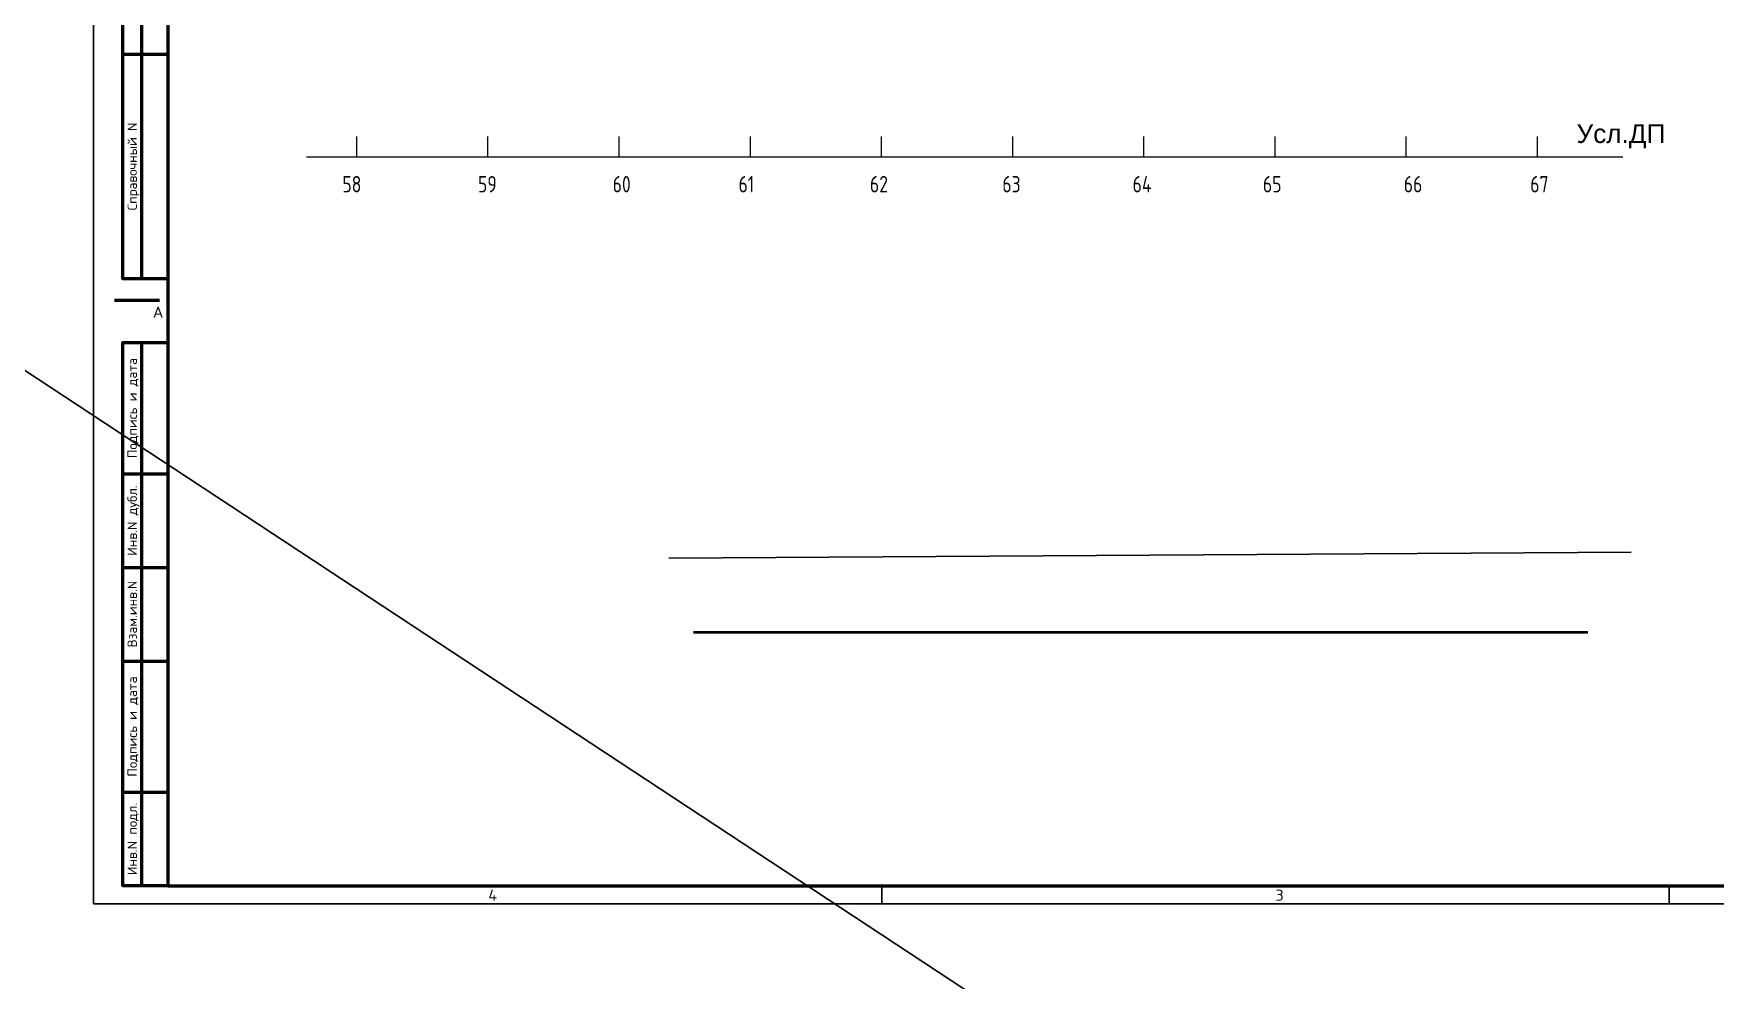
# Model space of a CAD drawing. Header units: millimetres. Extents: x -35117 to 70520, y -28859 to 27816.
# Drawn here: x -13484 to -4510, y -3881 to 1174 of the extents above; entities that cross this region are included whole.
import ezdxf
from ezdxf.enums import TextEntityAlignment as Align

# ---------------------------------------------------------------- set-up
doc = ezdxf.new("R2010")
doc.units = ezdxf.units.MM
doc.linetypes.add('Dashed_dotted', pattern=[19.428571, 13.714286, -2.857143, 0, -2.857143])
doc.layers.add('-1', color=7, linetype='Continuous')
doc.layers.add('FORM', color=7, linetype='Continuous')
doc.layers.add('FORM1', color=4, linetype='Continuous', lineweight=50)
doc.layers.add('ТРАССЫ', color=7, linetype='Continuous', lineweight=40)
doc.styles.get("Standard").update_dxf_attribs({"font": 'arial.ttf'})
doc.styles.add('Standard1', font='simplex.shx', dxfattribs={"height": 2.5})

msp = doc.modelspace()

# ---------------------------------------------------------------- linework, layer by layer
at = {"layer": '-1', "color": 1, "lineweight": 0}
for p, q in [((-11759.484, 515.005), (-11759.484, 624.38)), ((-11059.484, 515.005), (-11059.484, 624.38)), ((-10359.484, 515.005), (-10359.484, 624.38)), ((-9659.484, 515.005), (-9659.484, 624.38)), ((-8959.484, 515.005), (-8959.484, 624.38)), ((-8259.484, 515.005), (-8259.484, 624.38)), ((-7559.484, 515.005), (-7559.484, 624.38)), ((-6859.484, 515.005), (-6859.484, 624.38)), ((-6159.484, 515.005), (-6159.484, 624.38)), ((-5459.484, 515.005), (-5459.484, 624.38)), ((-12027.635, 515.005), (-5004.484, 515.005))]:
    msp.add_line(p, q, dxfattribs=at)
at = {"layer": '-1', "color": 1, "linetype": 'Dashed_dotted', "lineweight": 0}
msp.add_line((-12027.635, 515.005), (-5004.484, 515.005), dxfattribs=at)
msp.add_lwpolyline([(-7624.675, -4516.826), (-15394.147, 603.822)])
at = {"color": 2}
msp.add_lwpolyline([(-10093.933, -1627.167), (-4959.614, -1594.255)], dxfattribs=at)
at = {"layer": 'FORM'}
for p, q in [((-8957.591, -3475.673), (-8957.591, -3375.673)), ((-4757.591, -3475.673), (-4757.591, -3375.673))]:
    msp.add_line(p, q, dxfattribs=at)
msp.add_lwpolyline([(-13163.591, -3471.673), (3648.409, -3471.673), (3648.409, 8400.327), (-13163.591, 8400.327)], close=True, dxfattribs=at)
at = {"layer": 'FORM1'}
for p, q in [((-12907.591, 2264.327), (-12907.591, -135.673)), ((-13007.591, 1064.327), (-12767.591, 1064.327)), ((-12812.64, -251.585), (-13052.64, -251.585)), ((-12907.591, -475.673), (-12907.591, -3375.673)), ((-13007.591, -1175.673), (-12767.591, -1175.673)), ((-13007.591, -1675.673), (-12767.591, -1675.673)), ((-13007.591, -2175.673), (-12767.591, -2175.673)), ((-13007.591, -2875.673), (-12767.591, -2875.673))]:
    msp.add_line(p, q, dxfattribs=at)
for points in [[(-12767.591, -3375.673), (3552.409, -3375.673), (3552.409, 8304.327), (-12767.591, 8304.327)], [(-13007.591, 2264.327), (-12767.591, 2264.327), (-12767.591, -135.673), (-13007.591, -135.673)], [(-12767.591, -3375.673), (-13007.591, -3375.673), (-13007.591, -475.673), (-12767.591, -475.673)]]:
    msp.add_lwpolyline(points, close=True, dxfattribs=at)
at = {"layer": 'ТРАССЫ', "color": 6}
msp.add_lwpolyline([(-9962.284, -2022.115), (-5190, -2022.115)], dxfattribs=at)

# ---------------------------------------------------------------- texts
at = {"ltscale": 7, "style": 'Standard1', "width": 0.75}
for s, p in [('58', (-11836.198, 325.932)), ('59', (-11112.631, 325.932)), ('60', (-10394.009, 325.932)), ('61', (-9722.251, 325.932)), ('62', (-9021.409, 325.932)), ('63', (-8314.915, 325.932)), ('64', (-7619.724, 325.932)), ('65', (-6924.534, 325.932)), ('66', (-6172.824, 325.932)), ('67', (-5497.962, 325.932))]:
    msp.add_text(s, height=87.5, dxfattribs=at).set_placement(p)
at = {"color": 4, "insert": (-5014.035, 689.769), "char_height": 100, "width": 2264.89457, "attachment_point": 2}
msp.add_mtext('Усл.ДП', dxfattribs=at)
at = {"layer": 'FORM', "color": 3, "style": 'Standard1'}
for s, p in [('Справочный N', (-12932.591, 464.327)), ('Подпись и дата', (-12932.591, -825.673)), ('Инв.N дубл.', (-12932.591, -1425.673)), ('Взам.инв.N', (-12932.591, -1925.673)), ('Подпись и дата', (-12932.591, -2525.673)), ('Инв.N подл.', (-12932.591, -3125.673))]:
    msp.add_text(s, height=50, rotation=90, dxfattribs=at).set_placement(p, align=Align.CENTER)
at = {"layer": 'FORM', "style": 'Standard1'}
for s, p in [('A', (-12847.591, -342.847)), ('4', (-11057.591, -3455.673)), ('3', (-6857.591, -3455.673))]:
    msp.add_text(s, height=60, dxfattribs=at).set_placement(p)

doc.saveas('drawing.dxf')
